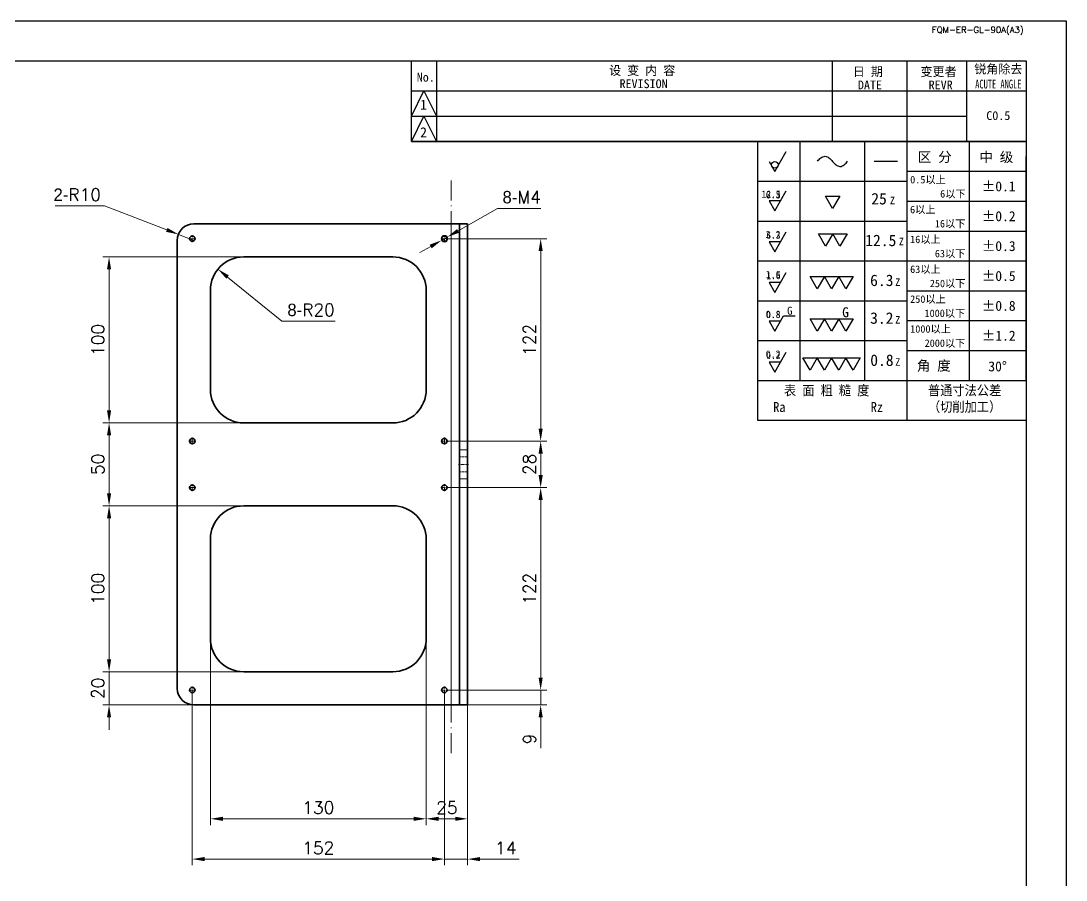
# Model space of a CAD drawing. Header units: millimetres. Extents: x -168473 to -148463, y 295526 to 306160.
# Drawn here: x -167843 to -167213, y 300201 to 300719 of the extents above; entities that cross this region are included whole.
import ezdxf
from ezdxf.enums import TextEntityAlignment as Align

# ---------------------------------------------------------------- set-up
doc = ezdxf.new("R2010")
doc.units = ezdxf.units.MM
for name, pattern in [('CENTER2', [28.575, 19.05, -3.175, 3.175, -3.175]), ('DASHDOT', [18.5, 12, -3, 0.5, -3]), ('DASHED', [15, 12, -3]), ('DASHED2', [9.525, 6.35, -3.175])]:
    doc.linetypes.add(name, pattern=pattern)
for name, color, linetype, lineweight in [('A3', 3, 'Continuous', 20), ('中心线', 2, 'CENTER2', 13), ('尺寸线', 3, 'Continuous', 13), ('细实线', 4, 'Continuous', 25), ('虚线', 2, 'DASHED2', 25)]:
    doc.layers.add(name, color=color, linetype=linetype, lineweight=lineweight)
doc.styles.add('CH-1', font='')
doc.styles.add('MX_NOTE_STANDARD', font='txt.shx', dxfattribs={"bigfont": 'extfont.shx'})
doc.styles.get("Standard").update_dxf_attribs({"font": 'txt', "bigfont": 'gbcbig.shx'})
doc.styles.get('CH-1').set_extended_font_data('SimSun')
doc.dimstyles.new('副本03', dxfattribs={"dimscale": 3, "dimtxt": 2.5, "dimasz": 2.5, "dimexe": 1.25, "dimexo": 0, "dimgap": 1, "dimtad": 1, "dimdsep": 46, "dimtxsty": 'Standard', "dimcen": 1, "dimclrd": 3, "dimclre": 3, "dimclrt": 1, "dimadec": 1, "dimazin": 2, "dimtfac": 1, "dimtmove": 0, "dimatfit": 3, "dimfxl": 0, "dimtolj": 1, "dimlwd": -1, "dimlwe": -1, "dimarcsym": 0})
doc.dimstyles.new('副本03$3', dxfattribs={"dimscale": 3, "dimtxt": 2.5, "dimasz": 2.5, "dimexe": 1.25, "dimexo": 0, "dimgap": 1, "dimtad": 1, "dimtih": 1, "dimtoh": 1, "dimdsep": 46, "dimtxsty": 'Standard', "dimcen": 1, "dimclrd": 3, "dimclre": 3, "dimclrt": 1, "dimadec": 1, "dimazin": 2, "dimtfac": 1, "dimtmove": 0, "dimatfit": 3, "dimfxl": 0, "dimtolj": 1, "dimlwd": -1, "dimlwe": -1, "dimarcsym": 0})
doc.dimstyles.new('副本03$4', dxfattribs={"dimscale": 3, "dimtxt": 2.5, "dimasz": 2.5, "dimexe": 1.25, "dimexo": 0, "dimgap": 1, "dimtad": 1, "dimtih": 1, "dimtoh": 1, "dimdsep": 46, "dimtxsty": 'Standard', "dimcen": 1, "dimclrd": 3, "dimclre": 3, "dimclrt": 1, "dimadec": 1, "dimazin": 2, "dimtfac": 1, "dimtmove": 0, "dimatfit": 3, "dimfxl": 0, "dimtolj": 1, "dimlwd": -1, "dimlwe": -1, "dimarcsym": 0})

# ---------------------------------------------------------------- blocks, each defined once
blk = doc.blocks.new('A$C2CD672AE')
for p, q in [((-218.5, 8), (201.5, 8)), ((201.5, 8), (201.5, -289)), ((-193.5, 0), (193.5, 0)), ((69.95, -16.21), (69.95, 0)), ((69.95, 0), (181.5, 0)), ((69.95, 0), (181.5, 0)), ((69.95, 0), (181.5, 0)), ((69.95, 0), (181.5, 0)), ((75.02, 0), (75.02, -16.21)), ((154.5, 0), (154.5, -16.21)), ((154.5, 0), (154.5, -16.21)), ((154.5, 0), (154.5, -16.21)), ((154.5, 0), (154.5, -16.21)), ((154.5, 0), (154.5, -16.21)), ((169.5, 0), (169.5, -16.21)), ((169.5, 0), (169.5, -16.21)), ((169.5, 0), (169.5, -16.21)), ((169.5, 0), (169.5, -16.21)), ((169.5, 0), (169.5, -16.21)), ((181.5, 0), (181.5, -16.21)), ((181.5, 0), (181.5, -16.21)), ((181.5, 0), (181.5, -16.21)), ((181.5, 0), (181.5, -16.21)), ((181.5, 0), (181.5, -16.21)), ((193.5, 0), (193.5, -278.55)), ((69.95, -11.14), (72.49, -6.07)), ((69.95, -6.07), (181.5, -6.07)), ((69.95, -6.07), (181.5, -6.07)), ((69.95, -6.07), (181.5, -6.07)), ((69.95, -6.07), (181.5, -6.07)), ((72.49, -6.07), (75.02, -11.14)), ((181.5, -6.07), (193.5, -6.07)), ((181.5, -6.07), (193.5, -6.07)), ((181.5, -6.07), (193.5, -6.07)), ((181.5, -6.07), (193.5, -6.07)), ((69.95, -16.21), (72.49, -11.14)), ((69.95, -11.14), (181.5, -11.14)), ((69.95, -11.14), (181.5, -11.14)), ((69.95, -11.14), (181.5, -11.14)), ((69.95, -11.14), (181.5, -11.14)), ((72.49, -11.14), (75.02, -16.21)), ((69.95, -16.21), (193.5, -16.21)), ((193.5, -16.21), (69.95, -16.21)), ((69.95, -16.21), (193.5, -16.21))]:
    blk.add_line(p, q)
at = {"style": 'CH-1'}
for s, height, p in [('设 变 内 容', 1.775, (116.34, -1.91)), ('日 期', 1.775, (161.67, -2.16)), ('变更者', 1.775, (175.88, -2.16)), ('锐角除去', 1.775, (187.88, -1.63)), ('No.', 1.775, (72.85, -3.33)), ('REVISION', 1.775, (116.61, -4.62)), ('DATE', 1.775, (162.09, -4.87)), ('REVR', 1.775, (176.3, -4.87)), ('1', 2.03, (72.4, -8.84)), ('C0.5', 1.775, (187.88, -11.03)), ('2', 2.03, (72.4, -14.39))]:
    blk.add_text(s, height=height, dxfattribs=at).set_placement(p, align=Align.MIDDLE)
at = {"style": 'CH-1', "width": 0.7}
blk.add_text('ACUTE ANGLE', height=1.7746, dxfattribs=at).set_placement((187.88, -4.69), align=Align.MIDDLE)
at = {"insert": (183.75, 6), "char_height": 1.25, "width": 39, "attachment_point": 5}
blk.add_mtext('{\\Ftxt,@extfont2|c134;FQM-ER-GL-90A(A3)}', dxfattribs=at)
blk = doc.blocks.new('A$C32AF00EF')
for p, q in [((0, 0), (2.89, 5)), ((-1.44, 2.5), (0, 0))]:
    blk.add_line(p, q)
blk.add_circle((0, 1.67), 0.833)
blk = doc.blocks.new('A$C553B2148')
for p, q in [((1.44, 0), (-1.44, 0)), ((-1.44, 0), (0, -2.5)), ((0, -2.5), (2.89, 2.5))]:
    blk.add_line(p, q)
at = {"style": 'MX_NOTE_STANDARD'}
blk.add_attdef('12.5', text='', height=1.75, dxfattribs=at).set_placement((1.44, 0.28), align=Align.BOTTOM_RIGHT)
blk = doc.blocks.new('A$C1377093C')
for p, q in [((0, 0), (-1.44, 2.5)), ((-1.44, 2.5), (1.44, 2.5)), ((1.44, 2.5), (0, 0))]:
    blk.add_line(p, q)
blk = doc.blocks.new('A$C6D2D6B6B')
for p, q in [((0, 0), (-1.44, 2.5)), ((-1.44, 2.5), (1.44, 2.5)), ((1.44, 2.5), (0, 0)), ((1.44, 2.5), (4.33, 2.5)), ((2.89, 0), (1.44, 2.5)), ((4.33, 2.5), (2.89, 0))]:
    blk.add_line(p, q)
blk = doc.blocks.new('A$C62DD302B')
for p, q in [((-2.89, 0), (-4.33, 2.5)), ((-4.33, 2.5), (-1.44, 2.5)), ((-1.44, 2.5), (-2.89, 0)), ((-1.44, 2.5), (1.44, 2.5)), ((0, 0), (-1.44, 2.5)), ((1.44, 2.5), (0, 0)), ((2.89, 0), (1.44, 2.5)), ((1.44, 2.5), (4.33, 2.5)), ((4.33, 2.5), (2.89, 0))]:
    blk.add_line(p, q)
blk = doc.blocks.new('A$C077E39D2')
for p, q in [((-4.33, -2.5), (-5.77, 0)), ((-5.77, 0), (-2.89, 0)), ((-2.89, 0), (-4.33, -2.5)), ((-2.89, 0), (0, 0)), ((-1.44, -2.5), (-2.89, 0)), ((0, 0), (-1.44, -2.5)), ((1.44, -2.5), (0, 0)), ((0, 0), (2.89, 0)), ((2.89, 0), (1.44, -2.5)), ((4.33, -2.5), (2.89, 0)), ((2.89, 0), (5.77, 0)), ((5.77, 0), (4.33, -2.5))]:
    blk.add_line(p, q)
blk = doc.blocks.new('A$C09D43E00')
for p, q in [((0, 0), (1.78, 3.08)), ((1.78, 3.08), (4.07, 3.08)), ((1.15, 2), (-1.15, 2)), ((-1.15, 2), (0, 0))]:
    blk.add_line(p, q)
at = {"style": 'MX_NOTE_STANDARD'}
blk.add_attdef('12.5', text='', height=1.4, dxfattribs=at).set_placement((1.15, 2.22), align=Align.BOTTOM_RIGHT)
at = {"layer": '细实线', "color": 0, "style": 'CH-1'}
blk.add_text('G', height=1.6, dxfattribs=at).set_placement((2.47, 3.33))
blk = doc.blocks.new('A$C339E5D7D')
for p, q in [((-2.89, 0), (-4.33, 2.5)), ((-4.33, 2.5), (-1.44, 2.5)), ((-1.44, 2.5), (-2.89, 0)), ((-1.44, 2.5), (1.44, 2.5)), ((0, 0), (-1.44, 2.5)), ((1.44, 2.5), (0, 0)), ((2.89, 0), (1.44, 2.5)), ((1.44, 2.5), (4.33, 2.5)), ((4.33, 2.5), (2.89, 0))]:
    blk.add_line(p, q)
at = {"layer": '细实线', "color": 0, "style": 'CH-1'}
blk.add_text('G', height=2, dxfattribs=at).set_placement((2.13, 2.81))
blk = doc.blocks.new('54')
for p, q in [((5360.79, 6053.19), (5468.79, 6053.19)), ((5468.79, 6047.19), (5468.79, 5957.19)), ((5468.79, 6047.19), (5468.79, 5957.19)), ((5468.79, 5957.19), (5468.79, 6047.19)), ((5468.79, 6047.19), (5468.79, 5957.19)), ((5468.79, 6047.19), (5468.79, 5957.19)), ((5468.79, 6047.19), (5468.79, 5957.19)), ((5468.79, 6047.19), (5468.79, 5957.19)), ((5468.79, 6047.19), (5468.79, 5957.19)), ((5468.79, 6047.19), (5468.79, 5957.19)), ((5468.79, 5957.19), (5468.79, 6047.19)), ((5468.79, 6047.19), (5468.79, 5957.19)), ((5468.79, 6047.19), (5468.79, 5957.19)), ((5468.79, 6047.19), (5468.79, 5957.19)), ((5468.79, 6047.19), (5468.79, 5957.19))]:
    blk.add_line(p, q)
at = {"layer": '细实线', "color": 0, "linetype": 'Continuous'}
for p, q in [((5360.79, 6053.19), (5360.79, 5941.19)), ((5377.79, 6053.19), (5377.79, 5957.19)), ((5403.79, 6053.19), (5403.79, 5957.19)), ((5420.79, 6053.19), (5420.79, 5941.19)), ((5445.79, 6053.19), (5445.79, 5957.19)), ((5468.79, 6053.19), (5468.79, 5941.19)), ((5407.7, 6045.29), (5417.04, 6045.29)), ((5468.79, 6047.19), (5468.79, 5957.19)), ((5468.79, 6047.19), (5468.79, 5957.19)), ((5468.79, 6047.19), (5468.79, 5957.19)), ((5420.79, 6041.19), (5468.79, 6041.19)), ((5360.79, 6037.19), (5420.79, 6037.19)), ((5420.79, 6029.19), (5468.79, 6029.19)), ((5360.79, 6021.19), (5420.79, 6021.19)), ((5420.79, 6017.19), (5468.79, 6017.19)), ((5360.79, 6005.19), (5420.79, 6005.19)), ((5420.79, 6005.19), (5468.79, 6005.19)), ((5420.79, 5993.19), (5468.79, 5993.19)), ((5360.79, 5989.19), (5420.79, 5989.19)), ((5420.79, 5981.19), (5468.79, 5981.19)), ((5360.79, 5973.19), (5420.79, 5973.19)), ((5420.79, 5969.19), (5468.79, 5969.19)), ((5360.79, 5957.19), (5468.79, 5957.19)), ((5360.79, 5957.19), (5468.79, 5957.19)), ((5360.79, 5941.19), (5468.79, 5941.19))]:
    blk.add_line(p, q, dxfattribs=at)
at = {"layer": '细实线', "color": 0, "linetype": 'Continuous', "start_tangent": (0.606347, 0.7952), "end_tangent": (0.584547, 0.81136)}
blk.add_spline([(5384.88, 6045.23), (5386.3, 6046.61), (5387.98, 6047.24), (5389.51, 6046.59), (5390.93, 6045.19), (5392.37, 6043.78), (5393.91, 6043.13), (5395.61, 6043.82), (5397.01, 6045.27)], degree=3, dxfattribs=at)
for name, p, xscale, yscale, zscale in [('A$C32AF00EF', (5367.73, 6041.13), 1.600000000000364, 1.600000000000364, 1.600000000000364), ('A$C1377093C', (5390.94, 6026.26), 2, 2, 2), ('A$C6D2D6B6B', (5388.15, 6011.08), 2, 2, 2), ('A$C62DD302B', (5390.57, 5993.94), 2, 2, 2), ('A$C077E39D2', (5390.57, 5966.26), 2, 2, 2)]:
    blk.add_blockref(name, p, dxfattribs=dict(xscale=xscale, yscale=yscale, zscale=zscale))
ref = blk.add_blockref('A$C553B2148', (5367.73, 6029.35), dxfattribs=dict(xscale=1.600000000000364, yscale=1.600000000000364, zscale=1.600000000000364))
ref.add_attrib('12.5', '12.5', dxfattribs={"height": 2.8, "style": 'CH-1'}).set_placement((5370.04, 6029.8), align=Align.BOTTOM_RIGHT)
ref = blk.add_blockref('A$C553B2148', (5367.73, 6012.86), dxfattribs=dict(xscale=1.600000000000364, yscale=1.600000000000364, zscale=1.600000000000364))
ref.add_attrib('12.5', '6.3', dxfattribs={"height": 2.8, "style": 'CH-1'}).set_placement((5370.04, 6013.31), align=Align.BOTTOM_RIGHT)
ref = blk.add_blockref('A$C553B2148', (5367.73, 5996.56), dxfattribs=dict(xscale=1.600000000000364, yscale=1.600000000000364, zscale=1.600000000000364))
ref.add_attrib('12.5', '1.6', dxfattribs={"height": 2.8, "style": 'CH-1'}).set_placement((5370.04, 5997.01), align=Align.BOTTOM_RIGHT)
at = {"lineweight": 35}
ref = blk.add_blockref('A$C09D43E00', (5367.73, 5976.92), dxfattribs=dict(at, xscale=2, yscale=2, zscale=2))
ref.add_attrib('12.5', '0.8', dxfattribs={"height": 2.8, "style": 'CH-1'}).set_placement((5370.04, 5981.37), align=Align.BOTTOM_RIGHT)
at = {"lineweight": 35, "xscale": 2, "yscale": 2, "zscale": 2}
blk.add_blockref('A$C339E5D7D', (5390.57, 5976.92), dxfattribs=at)
ref = blk.add_blockref('A$C553B2148', (5367.73, 5964.47), dxfattribs=dict(xscale=1.600000000000364, yscale=1.600000000000364, zscale=1.600000000000364))
ref.add_attrib('12.5', '0.2', dxfattribs={"height": 2.8, "style": 'CH-1'}).set_placement((5370.04, 5964.92), align=Align.BOTTOM_RIGHT)
at = {"style": 'CH-1', "width": 0.9}
for s, p in [('表 面 粗 糙 度', (5388.59, 5953.25)), ('普通寸法公差', (5444.02, 5953.25)), ('Ra              Rz', (5389.17, 5946.45)), ('（切削加工）', (5444.02, 5946.67))]:
    blk.add_text(s, height=4, dxfattribs=at).set_placement(p, align=Align.MIDDLE)
at = {"layer": '细实线', "color": 0, "style": 'CH-1'}
for s, height, p in [('区 分', 4, (5432.03, 6046.97)), ('中 级', 4, (5456.79, 6046.97)), ('0.5以上', 3, (5429.3, 6037.89)), ('6以下', 3, (5439.3, 6032.14)), ('6以上', 3, (5427.22, 6025.89)), ('16以下', 3, (5438.2, 6020.14)), ('16以上', 3, (5428.26, 6013.89)), ('63以下', 3, (5438.2, 6008.14)), ('63以上', 3, (5428.26, 6001.89)), ('250以下', 3, (5437.19, 5996.14)), ('250以上', 3, (5429.3, 5989.89)), ('1000以下', 3, (5436.08, 5984.14)), ('1000以上', 3, (5430.33, 5977.89)), ('2000以下', 3, (5436.13, 5972.14)), ('角 度', 4, (5431.63, 5963.15))]:
    blk.add_text(s, height=height, dxfattribs=at).set_placement(p, align=Align.MIDDLE)
for s, height, p in [('%%P0.1', 4, (5450.91, 6033.15)), ('6.3', 2.944, (5364.07, 6030.28)), ('25', 4.6, (5406.51, 6027.88)), ('Z', 3, (5414, 6027.96)), ('%%P0.2', 4, (5450.91, 6021.15)), ('3.2', 2.944, (5364.07, 6014.28)), ('12.5', 4.6, (5404.08, 6011.13)), ('Z', 3, (5417.58, 6011.47)), ('%%P0.3', 4, (5450.91, 6009.15)), ('1.6', 2.944, (5364.07, 5998.28)), ('6.3', 4.6, (5406.05, 5995.09)), ('Z', 3, (5416.15, 5995.17)), ('%%P0.5', 4, (5450.91, 5997.15)), ('%%P0.8', 4, (5450.91, 5985.15)), ('0.8', 2.944, (5364.07, 5982.28)), ('3.2', 4.6, (5406.05, 5979.93)), ('Z', 3, (5416.15, 5980.01)), ('%%P1.2', 4, (5450.91, 5973.15)), ('0.2', 2.944, (5364.07, 5966.28)), ('0.8', 4.6, (5406.1, 5963)), ('Z', 3, (5416.15, 5963.08)), ('30°', 4, (5453.55, 5960.81))]:
    blk.add_text(s, height=height, dxfattribs=at).set_placement(p)
blk = doc.blocks.new('1：1横')
blk.add_blockref('A$C2CD672AE', (-8412.44, 515.87))
at = {"xscale": 0.5, "yscale": 0.5, "zscale": 0.5}
blk.add_blockref('54', (-10953.34, -2526.94), dxfattribs=at)
blk = doc.blocks.new('*D7340')
at = {"layer": 'Defpoints', "color": 0}
for p in [(-167789.47, 300326.57), (-167708.34, 300326.57), (-167721.38, 300306.57)]:
    blk.add_point(p, dxfattribs=at)
at = {"layer": '尺寸线', "color": 3}
for p, q in [((-167789.47, 300334.07), (-167789.47, 300341.57)), ((-167708.34, 300326.57), (-167793.22, 300326.57)), ((-167789.47, 300306.57), (-167789.47, 300326.57)), ((-167721.38, 300306.57), (-167793.22, 300306.57)), ((-167789.47, 300299.07), (-167789.47, 300291.57))]:
    blk.add_line(p, q, dxfattribs=at)
for points in [[(-167790.72, 300334.07), (-167788.22, 300334.07), (-167789.47, 300326.57)], [(-167790.72, 300299.07), (-167788.22, 300299.07), (-167789.47, 300306.57)]]:
    blk.add_solid(points, dxfattribs=at)
at = {"layer": '尺寸线', "color": 1, "insert": (-167796.22, 300316.57), "char_height": 7.5, "attachment_point": 5, "rotation": 90}
blk.add_mtext('\\A1;20', dxfattribs=at)
blk = doc.blocks.new('*D7341')
at = {"layer": 'Defpoints', "color": 0}
for p in [(-167789.47, 300426.57), (-167708.34, 300426.57), (-167708.34, 300326.57)]:
    blk.add_point(p, dxfattribs=at)
at = {"layer": '尺寸线', "color": 3}
for p, q in [((-167708.34, 300426.57), (-167793.22, 300426.57)), ((-167789.47, 300334.07), (-167789.47, 300419.07)), ((-167708.34, 300326.57), (-167793.22, 300326.57))]:
    blk.add_line(p, q, dxfattribs=at)
for points in [[(-167790.72, 300419.07), (-167788.22, 300419.07), (-167789.47, 300426.57)], [(-167790.72, 300334.07), (-167788.22, 300334.07), (-167789.47, 300326.57)]]:
    blk.add_solid(points, dxfattribs=at)
at = {"layer": '尺寸线', "color": 1, "insert": (-167796.22, 300376.57), "char_height": 7.5, "attachment_point": 5, "rotation": 90}
blk.add_mtext('\\A1;100', dxfattribs=at)
blk = doc.blocks.new('*D7342')
at = {"layer": 'Defpoints', "color": 0}
for p in [(-167789.47, 300476.57), (-167696.73, 300476.57), (-167708.34, 300426.57)]:
    blk.add_point(p, dxfattribs=at)
at = {"layer": '尺寸线', "color": 3}
for p, q in [((-167696.73, 300476.57), (-167793.22, 300476.57)), ((-167789.47, 300434.07), (-167789.47, 300469.07)), ((-167708.34, 300426.57), (-167793.22, 300426.57))]:
    blk.add_line(p, q, dxfattribs=at)
for points in [[(-167790.72, 300469.07), (-167788.22, 300469.07), (-167789.47, 300476.57)], [(-167790.72, 300434.07), (-167788.22, 300434.07), (-167789.47, 300426.57)]]:
    blk.add_solid(points, dxfattribs=at)
at = {"layer": '尺寸线', "color": 1, "insert": (-167796.22, 300451.57), "char_height": 7.5, "attachment_point": 5, "rotation": 90}
blk.add_mtext('\\A1;50', dxfattribs=at)
blk = doc.blocks.new('*D7343')
at = {"layer": 'Defpoints', "color": 0}
for p in [(-167789.47, 300576.57), (-167696.73, 300576.57), (-167696.73, 300476.57)]:
    blk.add_point(p, dxfattribs=at)
at = {"layer": '尺寸线', "color": 3}
for p, q in [((-167696.73, 300576.57), (-167793.22, 300576.57)), ((-167789.47, 300484.07), (-167789.47, 300569.07)), ((-167696.73, 300476.57), (-167793.22, 300476.57))]:
    blk.add_line(p, q, dxfattribs=at)
for points in [[(-167790.72, 300569.07), (-167788.22, 300569.07), (-167789.47, 300576.57)], [(-167790.72, 300484.07), (-167788.22, 300484.07), (-167789.47, 300476.57)]]:
    blk.add_solid(points, dxfattribs=at)
at = {"layer": '尺寸线', "color": 1, "insert": (-167796.22, 300526.57), "char_height": 7.5, "attachment_point": 5, "rotation": 90}
blk.add_mtext('\\A1;100', dxfattribs=at)
blk = doc.blocks.new('*D7344')
at = {"layer": 'Defpoints', "color": 0}
for p in [(-167728.34, 300376.57), (-167598.34, 300346.57), (-167598.34, 300237.96)]:
    blk.add_point(p, dxfattribs=at)
at = {"layer": '尺寸线', "color": 3}
for p, q in [((-167728.34, 300376.57), (-167728.34, 300234.21)), ((-167598.34, 300346.57), (-167598.34, 300234.21)), ((-167720.84, 300237.96), (-167605.84, 300237.96))]:
    blk.add_line(p, q, dxfattribs=at)
for points in [[(-167720.84, 300239.21), (-167720.84, 300236.71), (-167728.34, 300237.96)], [(-167605.84, 300239.21), (-167605.84, 300236.71), (-167598.34, 300237.96)]]:
    blk.add_solid(points, dxfattribs=at)
at = {"layer": '尺寸线', "color": 1, "insert": (-167663.34, 300244.71), "char_height": 7.5, "attachment_point": 5}
blk.add_mtext('\\A1;130', dxfattribs=at)
blk = doc.blocks.new('*D7345')
at = {"layer": 'Defpoints', "color": 0}
for p in [(-167573.34, 300306.57), (-167598.34, 300280.48), (-167573.34, 300237.96)]:
    blk.add_point(p, dxfattribs=at)
at = {"layer": '尺寸线', "color": 3}
for p, q in [((-167573.34, 300306.57), (-167573.34, 300234.21)), ((-167598.34, 300280.48), (-167598.34, 300234.21)), ((-167590.84, 300237.96), (-167580.84, 300237.96))]:
    blk.add_line(p, q, dxfattribs=at)
for points in [[(-167590.84, 300239.21), (-167590.84, 300236.71), (-167598.34, 300237.96)], [(-167580.84, 300239.21), (-167580.84, 300236.71), (-167573.34, 300237.96)]]:
    blk.add_solid(points, dxfattribs=at)
at = {"layer": '尺寸线', "color": 1, "insert": (-167585.84, 300244.71), "char_height": 7.5, "attachment_point": 5}
blk.add_mtext('\\A1;25', dxfattribs=at)
blk = doc.blocks.new('*D7346')
at = {"layer": 'Defpoints', "color": 0}
for p in [(-167587.34, 300313.47), (-167573.34, 300306.57), (-167573.34, 300213.68)]:
    blk.add_point(p, dxfattribs=at)
at = {"layer": '尺寸线', "color": 3}
for p, q in [((-167587.34, 300313.47), (-167587.34, 300209.93)), ((-167573.34, 300306.57), (-167573.34, 300209.93)), ((-167594.84, 300213.68), (-167602.34, 300213.68)), ((-167587.34, 300213.68), (-167573.34, 300213.68)), ((-167565.84, 300213.68), (-167542.34, 300213.68))]:
    blk.add_line(p, q, dxfattribs=at)
for points in [[(-167594.84, 300214.93), (-167594.84, 300212.43), (-167587.34, 300213.68)], [(-167565.84, 300214.93), (-167565.84, 300212.43), (-167573.34, 300213.68)]]:
    blk.add_solid(points, dxfattribs=at)
at = {"layer": '尺寸线', "color": 1, "insert": (-167550.34, 300220.43), "char_height": 7.5, "attachment_point": 5}
blk.add_mtext('\\A1;14', dxfattribs=at)
blk = doc.blocks.new('*D7347')
at = {"layer": 'Defpoints', "color": 0}
for p in [(-167739.34, 300313.47), (-167587.34, 300261.7), (-167739.34, 300213.68)]:
    blk.add_point(p, dxfattribs=at)
at = {"layer": '尺寸线', "color": 3}
for p, q in [((-167739.34, 300313.47), (-167739.34, 300209.93)), ((-167587.34, 300261.7), (-167587.34, 300209.93)), ((-167594.84, 300213.68), (-167731.84, 300213.68))]:
    blk.add_line(p, q, dxfattribs=at)
for points in [[(-167731.84, 300214.93), (-167731.84, 300212.43), (-167739.34, 300213.68)], [(-167594.84, 300214.93), (-167594.84, 300212.43), (-167587.34, 300213.68)]]:
    blk.add_solid(points, dxfattribs=at)
at = {"layer": '尺寸线', "color": 1, "insert": (-167663.34, 300220.43), "char_height": 7.5, "attachment_point": 5}
blk.add_mtext('\\A1;152', dxfattribs=at)
blk = doc.blocks.new('*D7348')
at = {"layer": 'Defpoints', "color": 0}
for p in [(-167585.23, 300315.57), (-167573.34, 300306.57), (-167529.32, 300306.57)]:
    blk.add_point(p, dxfattribs=at)
at = {"layer": '尺寸线', "color": 3}
for p, q in [((-167529.32, 300323.07), (-167529.32, 300330.57)), ((-167585.23, 300315.57), (-167525.57, 300315.57)), ((-167529.32, 300315.57), (-167529.32, 300306.57)), ((-167573.34, 300306.57), (-167525.57, 300306.57)), ((-167529.32, 300299.07), (-167529.32, 300280.57))]:
    blk.add_line(p, q, dxfattribs=at)
for points in [[(-167530.57, 300323.07), (-167528.07, 300323.07), (-167529.32, 300315.57)], [(-167530.57, 300299.07), (-167528.07, 300299.07), (-167529.32, 300306.57)]]:
    blk.add_solid(points, dxfattribs=at)
at = {"layer": '尺寸线', "color": 1, "insert": (-167536.07, 300286.07), "char_height": 7.5, "attachment_point": 5, "rotation": 90}
blk.add_mtext('\\A1;9', dxfattribs=at)
blk = doc.blocks.new('*D7349')
at = {"layer": 'Defpoints', "color": 0}
for p in [(-167585.23, 300437.57), (-167529.32, 300437.57), (-167555.4, 300315.57)]:
    blk.add_point(p, dxfattribs=at)
at = {"layer": '尺寸线', "color": 3}
for p, q in [((-167585.23, 300437.57), (-167525.57, 300437.57)), ((-167529.32, 300323.07), (-167529.32, 300430.07)), ((-167555.4, 300315.57), (-167525.57, 300315.57))]:
    blk.add_line(p, q, dxfattribs=at)
for points in [[(-167530.57, 300430.07), (-167528.07, 300430.07), (-167529.32, 300437.57)], [(-167530.57, 300323.07), (-167528.07, 300323.07), (-167529.32, 300315.57)]]:
    blk.add_solid(points, dxfattribs=at)
at = {"layer": '尺寸线', "color": 1, "insert": (-167536.07, 300376.57), "char_height": 7.5, "attachment_point": 5, "rotation": 90}
blk.add_mtext('\\A1;122', dxfattribs=at)
blk = doc.blocks.new('*D7350')
at = {"layer": 'Defpoints', "color": 0}
for p in [(-167585.23, 300465.57), (-167529.32, 300465.57), (-167563.18, 300437.57)]:
    blk.add_point(p, dxfattribs=at)
at = {"layer": '尺寸线', "color": 3}
for p, q in [((-167585.23, 300465.57), (-167525.57, 300465.57)), ((-167529.32, 300445.07), (-167529.32, 300458.07)), ((-167563.18, 300437.57), (-167525.57, 300437.57))]:
    blk.add_line(p, q, dxfattribs=at)
for points in [[(-167530.57, 300458.07), (-167528.07, 300458.07), (-167529.32, 300465.57)], [(-167530.57, 300445.07), (-167528.07, 300445.07), (-167529.32, 300437.57)]]:
    blk.add_solid(points, dxfattribs=at)
at = {"layer": '尺寸线', "color": 1, "insert": (-167536.07, 300451.57), "char_height": 7.5, "attachment_point": 5, "rotation": 90}
blk.add_mtext('\\A1;28', dxfattribs=at)
blk = doc.blocks.new('*D7351')
at = {"layer": 'Defpoints', "color": 0}
for p in [(-167585.23, 300587.57), (-167529.32, 300587.57), (-167560.8, 300465.57)]:
    blk.add_point(p, dxfattribs=at)
at = {"layer": '尺寸线', "color": 3}
for p, q in [((-167585.23, 300587.57), (-167525.57, 300587.57)), ((-167529.32, 300473.07), (-167529.32, 300580.07)), ((-167560.8, 300465.57), (-167525.57, 300465.57))]:
    blk.add_line(p, q, dxfattribs=at)
for points in [[(-167530.57, 300580.07), (-167528.07, 300580.07), (-167529.32, 300587.57)], [(-167530.57, 300473.07), (-167528.07, 300473.07), (-167529.32, 300465.57)]]:
    blk.add_solid(points, dxfattribs=at)
at = {"layer": '尺寸线', "color": 1, "insert": (-167536.07, 300526.57), "char_height": 7.5, "attachment_point": 5, "rotation": 90}
blk.add_mtext('\\A1;122', dxfattribs=at)
blk = doc.blocks.new('*D7352')
at = {"layer": 'Defpoints', "color": 0}
for p in [(-167589.07, 300586.58), (-167585.6, 300588.56)]:
    blk.add_point(p, dxfattribs=at)
at = {"layer": '尺寸线', "color": 3}
for p, q in [((-167555.29, 300605.81), (-167579.08, 300592.27)), ((-167529.29, 300605.81), (-167555.29, 300605.81)), ((-167589.07, 300586.58), (-167585.6, 300588.56)), ((-167595.59, 300582.88), (-167602.11, 300579.17))]:
    blk.add_line(p, q, dxfattribs=at)
for points in [[(-167579.7, 300593.36), (-167578.46, 300591.19), (-167585.6, 300588.56)], [(-167596.21, 300583.96), (-167594.98, 300581.79), (-167589.07, 300586.58)]]:
    blk.add_solid(points, dxfattribs=at)
at = {"layer": '尺寸线', "color": 1, "insert": (-167540.79, 300612.56), "char_height": 7.5, "attachment_point": 5}
blk.add_mtext('\\A1;{\\Fg13f12d,@extfont2|c134;8-}M4', dxfattribs=at)
blk = doc.blocks.new('*D7353')
at = {"layer": 'Defpoints', "color": 0}
for p in [(-167723.85, 300569.2), (-167708.34, 300556.57)]:
    blk.add_point(p, dxfattribs=at)
at = {"layer": '尺寸线', "color": 3}
for p, q in [((-167685.34, 300537.85), (-167718.03, 300564.47)), ((-167653.09, 300537.85), (-167685.34, 300537.85))]:
    blk.add_line(p, q, dxfattribs=at)
blk.add_solid([(-167717.24, 300565.44), (-167718.82, 300563.5), (-167723.85, 300569.2)], dxfattribs=at)
at = {"layer": '尺寸线', "color": 1, "insert": (-167667.71, 300544.6), "char_height": 7.5, "attachment_point": 5}
blk.add_mtext('\\A1;{\\Fg13f12d,@extfont2|c134;8-}R20', dxfattribs=at)
blk = doc.blocks.new('*D7354')
at = {"layer": 'Defpoints', "color": 0}
for p in [(-167747.67, 300590.17), (-167738.34, 300586.57)]:
    blk.add_point(p, dxfattribs=at)
at = {"layer": '尺寸线', "color": 3}
for p, q in [((-167822.05, 300607.36), (-167792.3, 300607.36)), ((-167792.3, 300607.36), (-167754.67, 300592.87)), ((-167738.34, 300586.57), (-167747.67, 300590.17))]:
    blk.add_line(p, q, dxfattribs=at)
blk.add_solid([(-167754.22, 300594.03), (-167755.12, 300591.7), (-167747.67, 300590.17)], dxfattribs=at)
at = {"layer": '尺寸线', "color": 1, "insert": (-167808.67, 300614.12), "char_height": 7.5, "attachment_point": 5}
blk.add_mtext('\\A1;{\\Fg13f12d,@extfont2|c134;2-}R10', dxfattribs=at)

msp = doc.modelspace()

# ---------------------------------------------------------------- linework, layer by layer
at = {"color": 7, "lineweight": 35}
for p, q in [((-167738.336, 300596.574), (-167583.336, 300596.574)), ((-167578.336, 300596.574), (-167583.336, 300596.574)), ((-167578.336, 300460.372), (-167578.336, 300596.574)), ((-167573.336, 300596.574), (-167578.336, 300596.574)), ((-167573.336, 300460.372), (-167573.336, 300596.574)), ((-167748.336, 300316.574), (-167748.336, 300586.574)), ((-167708.336, 300576.574), (-167618.336, 300576.574)), ((-167728.336, 300556.574), (-167728.336, 300496.574)), ((-167598.336, 300496.574), (-167598.336, 300556.574)), ((-167618.336, 300476.574), (-167708.336, 300476.574)), ((-167578.336, 300460.372), (-167578.336, 300456.574)), ((-167573.336, 300456.574), (-167573.336, 300460.372)), ((-167578.336, 300456.574), (-167578.336, 300451.574)), ((-167573.336, 300451.574), (-167573.336, 300456.574)), ((-167578.336, 300451.574), (-167578.336, 300442.776)), ((-167573.336, 300442.776), (-167573.336, 300451.574)), ((-167578.336, 300306.574), (-167578.336, 300442.776)), ((-167573.336, 300306.574), (-167573.336, 300442.776)), ((-167708.336, 300426.574), (-167618.336, 300426.574)), ((-167728.336, 300406.574), (-167728.336, 300346.574)), ((-167598.336, 300346.574), (-167598.336, 300406.574)), ((-167618.336, 300326.574), (-167708.336, 300326.574)), ((-167738.336, 300306.574), (-167583.336, 300306.574)), ((-167578.336, 300306.574), (-167583.336, 300306.574)), ((-167573.336, 300306.574), (-167578.336, 300306.574))]:
    msp.add_line(p, q, dxfattribs=at)
at = {"color": 7, "lineweight": 13}
for p, q in [((-167583.336, 300306.574), (-167583.336, 300596.574)), ((-167578.336, 300460.372), (-167573.336, 300460.372)), ((-167578.336, 300442.776), (-167573.336, 300442.776))]:
    msp.add_line(p, q, dxfattribs=at)
at = {"color": 7, "lineweight": 35}
for centre in [(-167739.336, 300587.574), (-167587.336, 300587.574), (-167739.336, 300465.574), (-167587.336, 300465.574), (-167739.336, 300437.574), (-167587.336, 300437.574), (-167739.336, 300315.574), (-167587.336, 300315.574)]:
    msp.add_circle(centre, 1.621, dxfattribs=at)
for centre, radius, start, end in [((-167738.336, 300586.574), 10, 90.000003, 179.999995), ((-167708.336, 300556.574), 20, 90.000003, 179.999995), ((-167618.336, 300556.574), 20, 360, 90.000003), ((-167708.336, 300496.574), 20, 180.000005, 269.999997), ((-167618.336, 300496.574), 20, 269.999997, 0), ((-167708.336, 300406.574), 20, 90.000003, 179.999995), ((-167618.336, 300406.574), 20, 360, 90.000003), ((-167708.336, 300346.574), 20, 180.000005, 269.999997), ((-167618.336, 300346.574), 20, 269.999997, 0), ((-167738.336, 300316.574), 10, 180.000005, 269.999997)]:
    msp.add_arc(centre, radius, start, end, dxfattribs=at)
at = {"layer": 'A3'}
msp.add_lwpolyline([(-168472.613, 300718.82), (-167212.613, 300718.82), (-167212.613, 299827.82), (-168472.613, 299827.82)], close=True, dxfattribs=at)
at = {"layer": '中心线', "color": 2, "linetype": 'DASHDOT', "lineweight": 13}
msp.add_line((-167583.336, 300277.574), (-167583.336, 300625.574), dxfattribs=at)
at = {"layer": '中心线', "color": 2, "linetype": 'DASHDOT', "lineweight": 13, "ltscale": 0.105359}
for p, q in [((-167737.229, 300587.574), (-167741.444, 300587.574)), ((-167585.229, 300587.574), (-167589.444, 300587.574)), ((-167737.229, 300465.574), (-167741.444, 300465.574)), ((-167585.229, 300465.574), (-167589.444, 300465.574)), ((-167737.229, 300437.574), (-167741.444, 300437.574)), ((-167585.229, 300437.574), (-167589.444, 300437.574)), ((-167737.229, 300315.574), (-167741.444, 300315.574)), ((-167585.229, 300315.574), (-167589.444, 300315.574))]:
    msp.add_line(p, q, dxfattribs=at)
at = {"layer": '中心线', "color": 2, "linetype": 'DASHDOT', "lineweight": 13, "ltscale": 0.105365}
for p, q in [((-167739.336, 300589.681), (-167739.336, 300585.467)), ((-167587.336, 300589.681), (-167587.336, 300585.467)), ((-167739.336, 300467.681), (-167739.336, 300463.467)), ((-167587.336, 300467.681), (-167587.336, 300463.467)), ((-167739.336, 300439.681), (-167739.336, 300435.467)), ((-167587.336, 300439.681), (-167587.336, 300435.467)), ((-167739.336, 300317.681), (-167739.336, 300313.467)), ((-167587.336, 300317.681), (-167587.336, 300313.467))]:
    msp.add_line(p, q, dxfattribs=at)
at = {"layer": '中心线', "color": 2, "linetype": 'DASHDOT', "lineweight": 13, "ltscale": 0.150012}
msp.add_line((-167572.836, 300451.574), (-167578.837, 300451.574), dxfattribs=at)
at = {"layer": '尺寸线'}
msp.add_circle((-167587.336, 300587.574), 2, dxfattribs=at)
at = {"layer": '虚线', "color": 1, "linetype": 'DASHED', "lineweight": 13}
msp.add_line((-167583.336, 300306.574), (-167583.336, 300596.574), dxfattribs=at)
at = {"layer": '虚线', "color": 1, "linetype": 'DASHED', "lineweight": 13, "ltscale": 0.125}
for p, q in [((-167573.336, 300456.074), (-167578.336, 300456.074)), ((-167573.336, 300456.074), (-167578.336, 300456.074)), ((-167573.336, 300447.074), (-167578.336, 300447.074)), ((-167573.336, 300447.074), (-167578.336, 300447.074))]:
    msp.add_line(p, q, dxfattribs=at)

# ---------------------------------------------------------------- block references
at = {"color": 2, "xscale": 3, "yscale": 3, "zscale": 3}
msp.add_blockref('1：1横', (-142579.793, 299147.222), dxfattribs=at)

# ---------------------------------------------------------------- dimensions: what is measured, and where the dimension line sits
at = {"layer": '尺寸线'}
dim = msp.add_radius_dim(center=(-167738.336, 300586.574), mpoint=(-167747.668, 300590.169), text='{\\Fg13f12d,@extfont2|c134;2-}<>', dimstyle='副本03$4', dxfattribs=at)
dim.commit()
dim.dimension.update_dxf_attribs({"geometry": '*D7354', "text_midpoint": (-167808.674, 300607.365), "dimtype": 164})
dim = msp.add_diameter_dim_2p(p1=(-167589.075, 300586.585), p2=(-167585.598, 300588.563), text='{\\Fg13f12d,@extfont2|c134;8-}<>', dimstyle='副本03$3', override={"dimpost": 'M<>'}, dxfattribs=at)
dim.commit()
dim.dimension.update_dxf_attribs({"geometry": '*D7352', "text_midpoint": (-167540.787, 300605.807), "dimtype": 163})
for base, p1, p2, picture, middle in [((-167529.32, 300587.574), (-167560.804, 300465.574), (-167585.229, 300587.574), '*D7351', (-167536.07, 300526.574)), ((-167789.472, 300576.574), (-167696.727, 300476.574), (-167696.727, 300576.574), '*D7343', (-167796.222, 300526.574)), ((-167789.472, 300476.574), (-167708.336, 300426.574), (-167696.727, 300476.574), '*D7342', (-167796.222, 300451.574)), ((-167529.32, 300465.574), (-167563.182, 300437.574), (-167585.229, 300465.574), '*D7350', (-167536.07, 300451.574)), ((-167529.32, 300437.574), (-167555.4, 300315.574), (-167585.229, 300437.574), '*D7349', (-167536.07, 300376.574)), ((-167789.472, 300426.574), (-167708.336, 300326.574), (-167708.336, 300426.574), '*D7341', (-167796.222, 300376.574)), ((-167789.472, 300326.574), (-167721.377, 300306.574), (-167708.336, 300326.574), '*D7340', (-167796.222, 300316.574)), ((-167529.32, 300306.574), (-167585.229, 300315.574), (-167573.336, 300306.574), '*D7348', (-167536.07, 300286.074))]:
    dim = msp.add_linear_dim(base=base, p1=p1, p2=p2, angle=90, dimstyle='副本03', dxfattribs=at)
    dim.commit()
    dim.dimension.update_dxf_attribs({"geometry": picture, "text_midpoint": middle})
dim = msp.add_radius_dim(center=(-167708.336, 300556.574), mpoint=(-167723.847, 300569.201), text='{\\Fg13f12d,@extfont2|c134;8-}<>', dimstyle='副本03$4', override={"dimtmove": 1}, dxfattribs=at)
dim.commit()
dim.dimension.update_dxf_attribs({"geometry": '*D7353', "text_midpoint": (-167685.338, 300537.851), "dimtype": 164})
for base, p1, p2, picture, middle in [((-167598.336, 300237.96), (-167728.336, 300376.574), (-167598.336, 300346.574), '*D7344', (-167663.336, 300244.71)), ((-167739.336, 300213.684), (-167587.336, 300261.7), (-167739.336, 300313.467), '*D7347', (-167663.336, 300220.434)), ((-167573.336, 300213.684), (-167587.336, 300313.467), (-167573.336, 300306.574), '*D7346', (-167550.336, 300220.434)), ((-167573.336, 300237.96), (-167598.336, 300280.484), (-167573.336, 300306.574), '*D7345', (-167585.836, 300244.71))]:
    dim = msp.add_linear_dim(base=base, p1=p1, p2=p2, dimstyle='副本03', dxfattribs=at)
    dim.commit()
    dim.dimension.update_dxf_attribs({"geometry": picture, "text_midpoint": middle})

doc.saveas('drawing.dxf')
